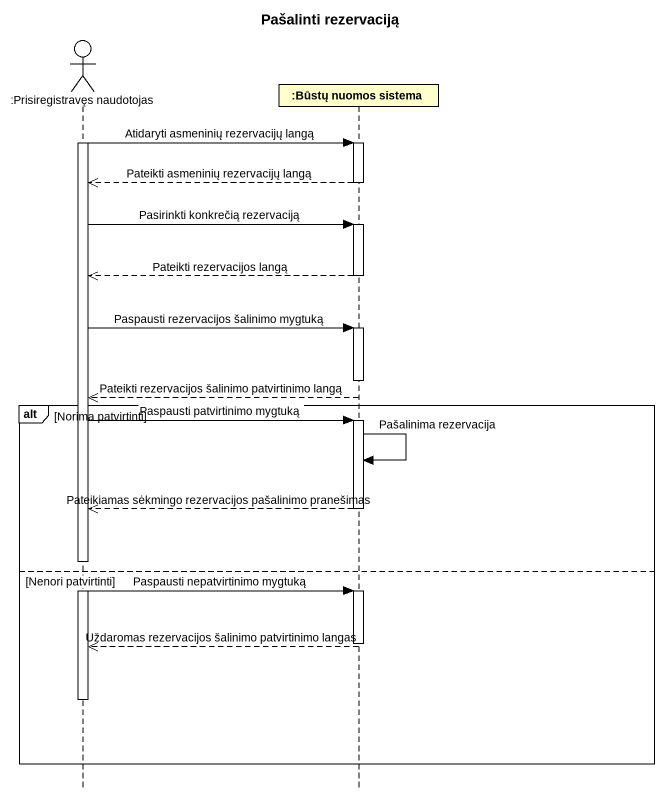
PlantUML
@startuml
title Pašalinti rezervaciją
hide footbox
actor ":Prisiregistravęs naudotojas" as Prisiregistravęs_naudotojas
participant ":Būstų nuomos sistema" as Būstų_nuomos_sistema

activate Prisiregistravęs_naudotojas
Prisiregistravęs_naudotojas -> Būstų_nuomos_sistema : Atidaryti asmeninių rezervacijų langą
activate Būstų_nuomos_sistema
Būstų_nuomos_sistema -->> Prisiregistravęs_naudotojas : Pateikti asmeninių rezervacijų langą
deactivate Būstų_nuomos_sistema
Prisiregistravęs_naudotojas -> Būstų_nuomos_sistema : Pasirinkti konkrečią rezervaciją
activate Būstų_nuomos_sistema
Būstų_nuomos_sistema -->> Prisiregistravęs_naudotojas : Pateikti rezervacijos langą
deactivate Būstų_nuomos_sistema
Prisiregistravęs_naudotojas -> Būstų_nuomos_sistema : Paspausti rezervacijos šalinimo mygtuką
activate Būstų_nuomos_sistema
deactivate Būstų_nuomos_sistema
Būstų_nuomos_sistema -->> Prisiregistravęs_naudotojas : Pateikti rezervacijos šalinimo patvirtinimo langą
alt Norima patvirtinti
  Prisiregistravęs_naudotojas -> Būstų_nuomos_sistema : Paspausti patvirtinimo mygtuką
  activate Būstų_nuomos_sistema
  Būstų_nuomos_sistema -> Būstų_nuomos_sistema : Pašalinima rezervacija
  Būstų_nuomos_sistema -->> Prisiregistravęs_naudotojas : Pateikiamas sėkmingo rezervacijos pašalinimo pranešimas
  deactivate Būstų_nuomos_sistema
else Nenori patvirtinti
  Prisiregistravęs_naudotojas -> Būstų_nuomos_sistema : Paspausti nepatvirtinimo mygtuką
  activate Būstų_nuomos_sistema
  deactivate Būstų_nuomos_sistema
  Būstų_nuomos_sistema -->> Prisiregistravęs_naudotojas : Uždaromas rezervacijos šalinimo patvirtinimo langas
  deactivate Prisiregistravęs_naudotojas
end
@enduml
